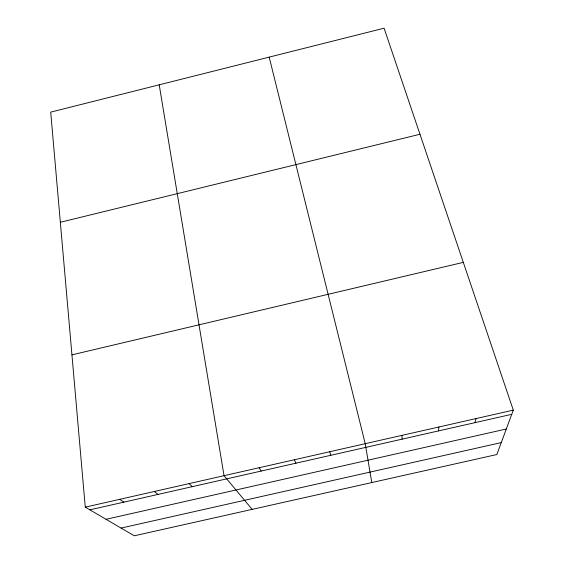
<?xml version="1.0" encoding="UTF-8"?>
<svg xmlns="http://www.w3.org/2000/svg" width="564" height="564" viewBox="0 0 564 564"><rect width="100%" height="100%" fill="white"/><g stroke="black" fill="none" stroke-linecap="round" stroke-linejoin="round"><path stroke-width="0.85" d="M438.475 430.917L438.933 426.99M475.029 422.64L476.03 418.58M513.296 410.134L496.849 454.528L134.295 535.8L85.263 507.142L50.704 112.13L384.084 28.2L513.296 410.134L85.263 507.142M60.341 222.272L419.969 134.26M71.938 354.855L463.305 262.366M89.873 509.842L511.745 414.329M106.053 519.296L506.31 429M121.077 528.073L501.269 442.592M119.737 499.33L123.861 502.143M154.353 491.484L157.99 494.416M189.123 483.609L192.268 486.661M252.164 509.377L224.042 475.692L159.21 84.811M259.109 467.746L261.259 471.039M294.33 459.759L295.973 463.178M329.707 451.743L330.835 455.282M269.19 57.126L365.232 443.692L371.768 482.565M401.998 435.359L402.083 439.152"/></g></svg>
